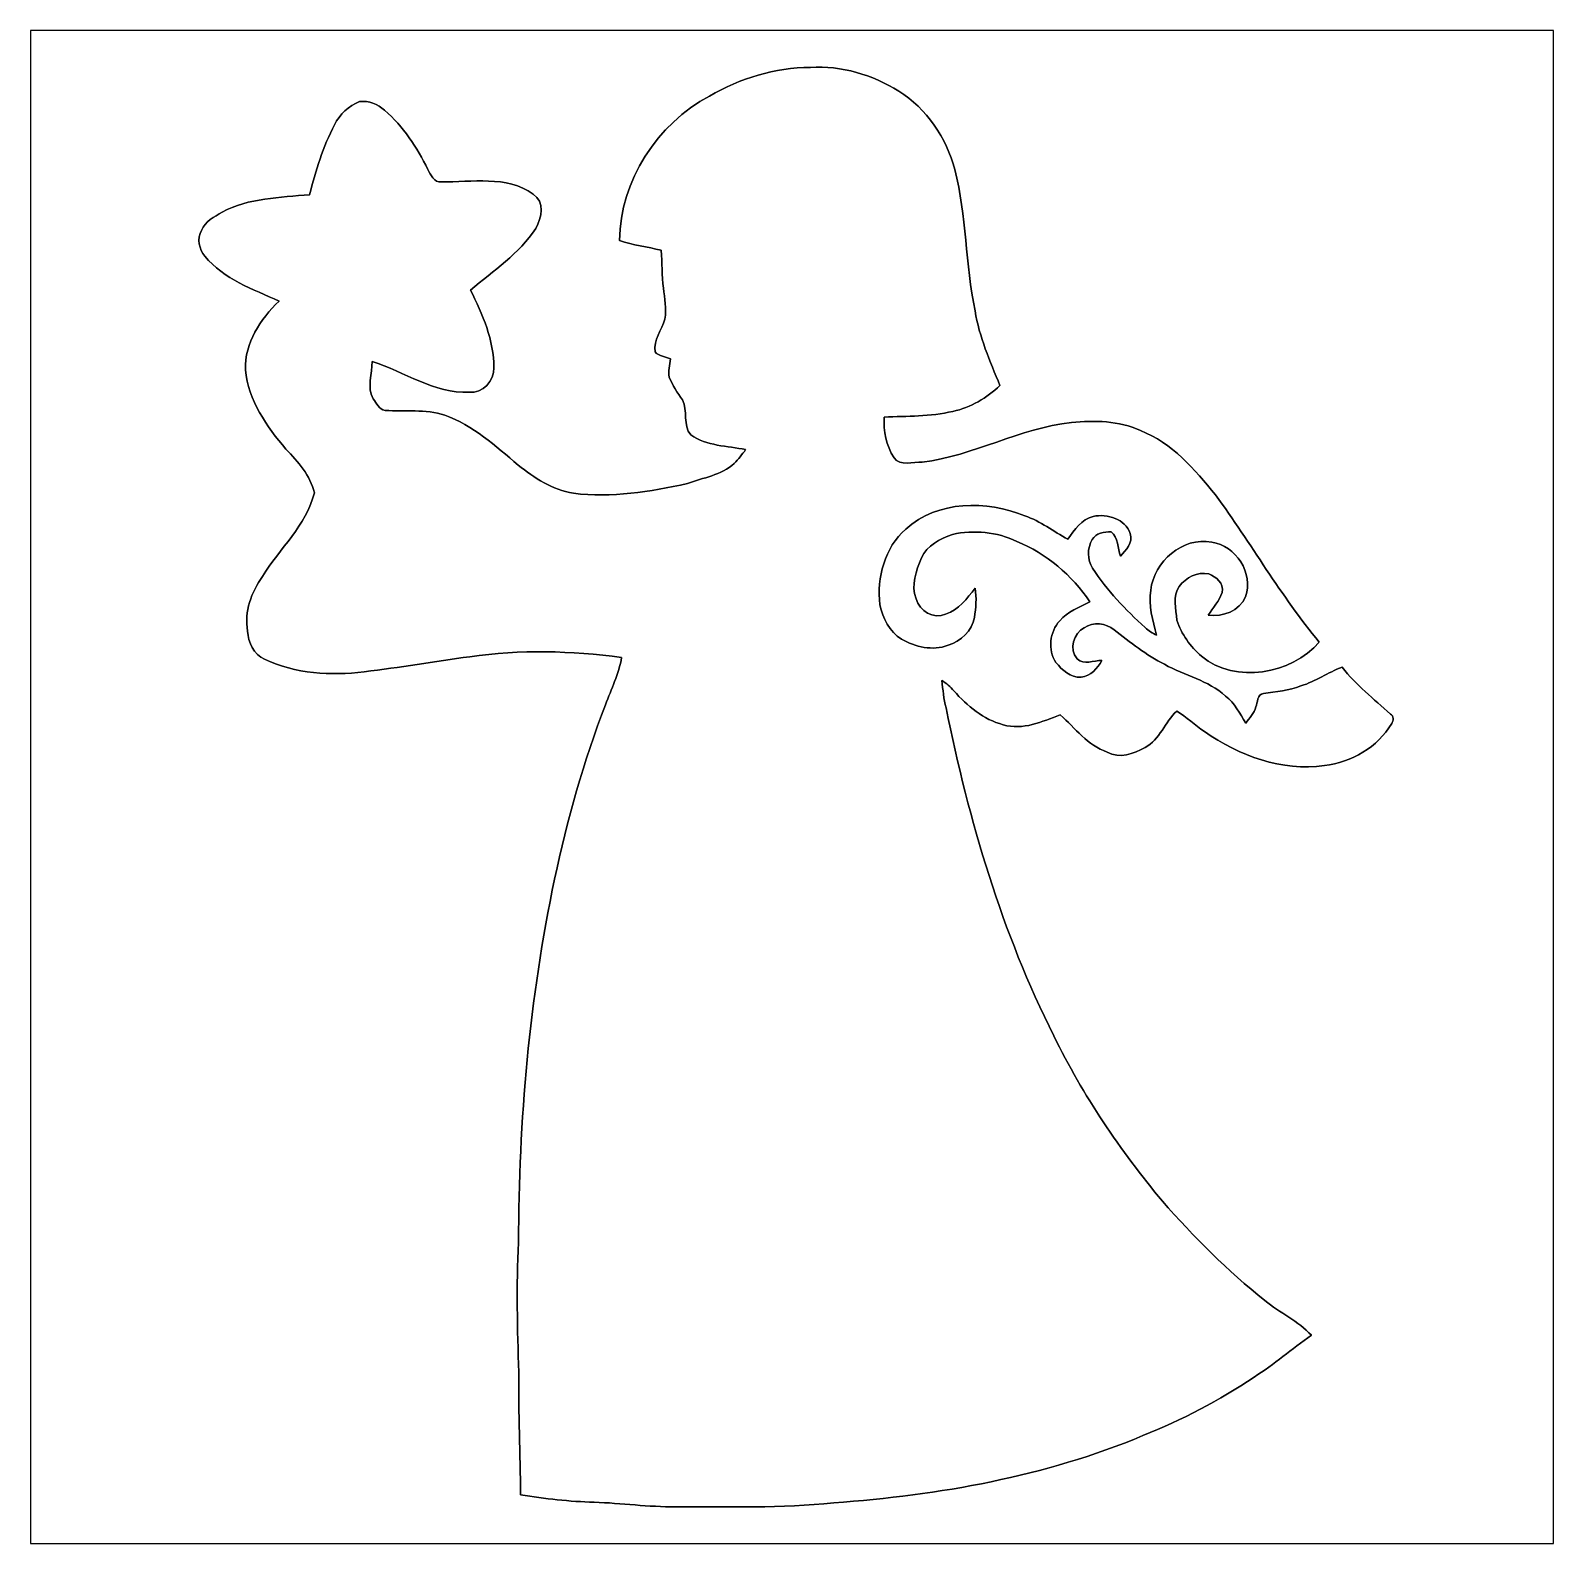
# Model space of a CAD drawing. Header units: centimetres. Extents: x -16.8 to 16.8, y -16.7 to 16.7.
import ezdxf

# ---------------------------------------------------------------- set-up
doc = ezdxf.new("R2010")
doc.units = ezdxf.units.CM
doc.header["$MEASUREMENT"] = 0
doc.layers.add('Layer 1', color=7, linetype='Continuous')

msp = doc.modelspace()

# ---------------------------------------------------------------- linework, layer by layer
at = {"layer": 'Layer 1', "color": 7}
for points, knots in [([(-16.77458, 16.66875), (-16.77458, 16.66875), (16.77458, 16.66875), (16.77458, 16.66875), (16.77458, 16.66875), (16.77458, 16.66875), (16.77458, -16.66875), (16.77458, -16.66875), (16.77458, -16.66875), (16.77458, -16.66875), (-16.77458, -16.66875), (-16.77458, -16.66875), (-16.77458, -16.66875), (-16.77458, -16.66875), (-16.77458, 16.66875), (-16.77458, 16.66875), (-16.77458, 16.66875), (-16.77458, 16.66875), (-16.77458, 16.66875), (-16.77458, 16.66875)], [0, 0, 0, 0, 0.16666667, 0.16666667, 0.16666667, 0.16666667, 0.33333333, 0.33333333, 0.33333333, 0.33333333, 0.5, 0.5, 0.5, 0.5, 0.66666667, 0.66666667, 0.66666667, 0.66666667, 1, 1, 1, 1]), ([(-1.81786, 15.22412), (-2.96721, 14.605), (-3.78707, 13.36181), (-3.80012, 12.04313), (-3.80012, 12.04313), (-3.50379, 11.93341), (-3.18664, 11.90343), (-2.88219, 11.82441), (-2.88219, 11.82441), (-2.85503, 11.54783), (-2.8702, 11.26772), (-2.83281, 10.9915), (-2.83281, 10.9915), (-2.80106, 10.76607), (-2.76331, 10.53641), (-2.80035, 10.30887), (-2.80035, 10.30887), (-2.8642, 10.06334), (-3.05753, 9.85379), (-3.01766, 9.58497), (-3.01766, 9.58497), (-2.92523, 9.49607), (-2.79188, 9.47667), (-2.67582, 9.43398), (-2.67582, 9.43398), (-2.68958, 9.29957), (-2.73544, 9.16164), (-2.70545, 9.02794), (-2.70545, 9.02794), (-2.62643, 8.8519), (-2.52518, 8.68609), (-2.41265, 8.52946), (-2.41265, 8.52946), (-2.29235, 8.2931), (-2.40912, 7.96925), (-2.2292, 7.75652), (-2.2292, 7.75652), (-1.87889, 7.51311), (-1.42452, 7.51346), (-1.02094, 7.43514), (-1.02094, 7.43514), (-1.09714, 7.32684), (-1.18039, 7.22312), (-1.27212, 7.12752), (-1.27212, 7.12752), (-1.55893, 6.86858), (-1.95509, 6.81567), (-2.3054, 6.6862), (-2.3054, 6.6862), (-3.12596, 6.50381), (-3.97439, 6.36411), (-4.81577, 6.47312), (-4.81577, 6.47312), (-5.27791, 6.54085), (-5.67231, 6.81284), (-6.0325, 7.09189), (-6.0325, 7.09189), (-6.52851, 7.5117), (-7.02557, 7.97172), (-7.64963, 8.19009), (-7.64963, 8.19009), (-8.07544, 8.3312), (-8.52488, 8.27052), (-8.96373, 8.29663), (-8.96373, 8.29663), (-9.10061, 8.30686), (-9.15247, 8.46349), (-9.22443, 8.55592), (-9.22443, 8.55592), (-9.36519, 8.80463), (-9.25477, 9.10731), (-9.24525, 9.37507), (-9.24525, 9.37507), (-8.53475, 9.15035), (-7.88317, 8.66493), (-7.10918, 8.70056), (-7.10918, 8.70056), (-6.80967, 8.66246), (-6.56061, 8.95421), (-6.56449, 9.23854), (-6.56449, 9.23854), (-6.56449, 9.84391), (-6.81814, 10.41576), (-7.08131, 10.94987), (-7.08131, 10.94987), (-6.57613, 11.3725), (-6.00957, 11.74891), (-5.64233, 12.30842), (-5.64233, 12.30842), (-5.51215, 12.54054), (-5.4356, 12.89367), (-5.70406, 13.06266), (-5.70406, 13.06266), (-6.28438, 13.48105), (-7.05838, 13.32547), (-7.72195, 13.33041), (-7.72195, 13.33041), (-7.88458, 13.31524), (-7.95549, 13.49057), (-8.02181, 13.60699), (-8.02181, 13.60699), (-8.26064, 14.091), (-8.56262, 14.55349), (-8.97361, 14.90909), (-8.97361, 14.90909), (-9.12389, 15.03962), (-9.32392, 15.13029), (-9.52747, 15.1003), (-9.52747, 15.1003), (-9.7663, 15.00964), (-9.96738, 14.82196), (-10.07463, 14.58912), (-10.07463, 14.58912), (-10.33427, 14.10758), (-10.48703, 13.57701), (-10.62708, 13.05066), (-10.62708, 13.05066), (-11.27619, 12.98646), (-11.96587, 12.98293), (-12.55395, 12.66402), (-12.55395, 12.66402), (-12.72822, 12.56453), (-12.92931, 12.45976), (-13.00551, 12.26256), (-13.00551, 12.26256), (-13.11346, 12.08158), (-13.05595, 11.84945), (-12.93178, 11.69282), (-12.93178, 11.69282), (-12.51126, 11.1887), (-11.87803, 10.96574), (-11.29877, 10.7061), (-11.29877, 10.7061), (-11.70905, 10.30534), (-12.06006, 9.78958), (-12.03819, 9.18986), (-12.03819, 9.18986), (-11.97716, 8.51641), (-11.56899, 7.94561), (-11.14778, 7.44326), (-11.14778, 7.44326), (-10.88214, 7.16809), (-10.60838, 6.86364), (-10.52124, 6.48264), (-10.52124, 6.48264), (-10.69904, 5.76333), (-11.28677, 5.25392), (-11.66283, 4.64114), (-11.66283, 4.64114), (-11.90519, 4.29154), (-12.07276, 3.86433), (-11.99056, 3.43323), (-11.99056, 3.43323), (-11.98174, 3.18311), (-11.85263, 2.92241), (-11.61697, 2.81552), (-11.61697, 2.81552), (-10.93858, 2.49237), (-10.15788, 2.44757), (-9.42164, 2.53859), (-9.42164, 2.53859), (-8.64376, 2.6289), (-7.87294, 2.77424), (-7.09542, 2.86879), (-7.09542, 2.86879), (-5.98699, 3.03636), (-4.86093, 2.99967), (-3.75285, 2.85291), (-3.75285, 2.85291), (-3.81706, 2.48955), (-3.98004, 2.15688), (-4.10774, 1.81363), (-4.10774, 1.81363), (-4.58964, 0.56727), (-4.94806, -0.72355), (-5.22993, -2.02918), (-5.22993, -2.02918), (-5.78309, -4.65984), (-6.02192, -7.35083), (-6.02333, -10.03688), (-6.02333, -10.03688), (-6.07589, -10.98867), (-6.04873, -11.94188), (-6.01768, -12.89367), (-6.01768, -12.89367), (-6.02791, -13.79502), (-5.98734, -14.69566), (-5.97853, -15.59666), (-5.97853, -15.59666), (-5.44124, -15.67709), (-4.90044, -15.74729), (-4.35645, -15.75717), (-4.35645, -15.75717), (-3.75603, -15.77904), (-3.15948, -15.86583), (-2.55764, -15.85771), (-2.55764, -15.85771), (-1.39876, -15.85101), (-0.23566, -15.89687), (0.91899, -15.77058), (0.91899, -15.77058), (3.24273, -15.60689), (5.57142, -15.18955), (7.73112, -14.29173), (7.73112, -14.29173), (8.58449, -13.93966), (9.4167, -13.5255), (10.17729, -12.99951), (10.17729, -12.99951), (10.62214, -12.72646), (11.00914, -12.37297), (11.44023, -12.08088), (11.44023, -12.08088), (11.15236, -11.76232), (10.74314, -11.58804), (10.41753, -11.31323), (10.41753, -11.31323), (9.59485, -10.66236), (8.85225, -9.91341), (8.15869, -9.12742), (8.15869, -9.12742), (7.2323, -8.00664), (6.40397, -6.79591), (5.76897, -5.48534), (5.76897, -5.48534), (4.62315, -3.20993), (3.89855, -0.74507), (3.39443, 1.74484), (3.39443, 1.74484), (3.34363, 1.94134), (3.31999, 2.14348), (3.30376, 2.34562), (3.30376, 2.34562), (3.40219, 2.28388), (3.48791, 2.20521), (3.56447, 2.11808), (3.56447, 2.11808), (3.86115, 1.78894), (4.21217, 1.48625), (4.65102, 1.37195), (4.65102, 1.37195), (5.08212, 1.24001), (5.51145, 1.44321), (5.90938, 1.58821), (5.90938, 1.58821), (6.24029, 1.29893), (6.50593, 0.91652), (6.94267, 0.77082), (6.94267, 0.77082), (7.21184, 0.61701), (7.52828, 0.72919), (7.77593, 0.86819), (7.77593, 0.86819), (8.10577, 1.04316), (8.21337, 1.43263), (8.47478, 1.67393), (8.47478, 1.67393), (8.69174, 1.54164), (8.87201, 1.35784), (9.0865, 1.22096), (9.0865, 1.22096), (9.84709, 0.68792), (10.79006, 0.33831), (11.7288, 0.47343), (11.7288, 0.47343), (12.32359, 0.54822), (12.90249, 0.87383), (13.20941, 1.39841), (13.20941, 1.39841), (13.24822, 1.46368), (13.26586, 1.56598), (13.18048, 1.60761), (13.18048, 1.60761), (12.81642, 1.94134), (12.42307, 2.24755), (12.11792, 2.63984), (12.11792, 2.63984), (11.80536, 2.52554), (11.5316, 2.32516), (11.21128, 2.2285), (11.21128, 2.2285), (10.94705, 2.12407), (10.66447, 2.09409), (10.38542, 2.06163), (10.38542, 2.06163), (10.24255, 2.04858), (10.26125, 1.85314), (10.21468, 1.76495), (10.21468, 1.76495), (10.18046, 1.62454), (10.07569, 1.51871), (9.9949, 1.40441), (9.9949, 1.40441), (9.8612, 1.61396), (9.75995, 1.85208), (9.55181, 2.00237), (9.55181, 2.00237), (9.1694, 2.35268), (8.64517, 2.45181), (8.20455, 2.70334), (8.20455, 2.70334), (7.80344, 2.90724), (7.45102, 3.18911), (7.09612, 3.46146), (7.09612, 3.46146), (6.9155, 3.61527), (6.63893, 3.64349), (6.43925, 3.50802), (6.43925, 3.50802), (6.20642, 3.38808), (6.08965, 3.02895), (6.28474, 2.82716), (6.28474, 2.82716), (6.4262, 2.67864), (6.64739, 2.79153), (6.82413, 2.78941), (6.82413, 2.78941), (6.72888, 2.61056), (6.57931, 2.4451), (6.36729, 2.41794), (6.36729, 2.41794), (6.13445, 2.41124), (5.9496, 2.57457), (5.81342, 2.74355), (5.81342, 2.74355), (5.62575, 3.0159), (5.67796, 3.42089), (5.89739, 3.66113), (5.89739, 3.66113), (6.06531, 3.87103), (6.33518, 3.94829), (6.56026, 4.08093), (6.56026, 4.08093), (6.16726, 4.66654), (5.60529, 5.14209), (4.95088, 5.40879), (4.95088, 5.40879), (4.51591, 5.62151), (4.00473, 5.6709), (3.53448, 5.56401), (3.53448, 5.56401), (3.26178, 5.47405), (2.97286, 5.32165), (2.85115, 5.04578), (2.85115, 5.04578), (2.73579, 4.76673), (2.61937, 4.44747), (2.73226, 4.1469), (2.73226, 4.1469), (2.80317, 3.88303), (3.12279, 3.68088), (3.38384, 3.80788), (3.38384, 3.80788), (3.67453, 3.8989), (3.85586, 4.15361), (4.03331, 4.38256), (4.03331, 4.38256), (4.07353, 4.16842), (4.04601, 3.95076), (4.01955, 3.73662), (4.01955, 3.73662), (3.96487, 3.44064), (3.71863, 3.21028), (3.43888, 3.12208), (3.43888, 3.12208), (3.09704, 2.99508), (2.71639, 3.08151), (2.41053, 3.25931), (2.41053, 3.25931), (2.14454, 3.42089), (1.9999, 3.7211), (1.93781, 4.01602), (1.93781, 4.01602), (1.86443, 4.61469), (2.04082, 5.27297), (2.50402, 5.68007), (2.50402, 5.68007), (3.2064, 6.31931), (4.28942, 6.32284), (5.13009, 5.97218), (5.13009, 5.97218), (5.47582, 5.86211), (5.75874, 5.62751), (6.0773, 5.46135), (6.0773, 5.46135), (6.22194, 5.66773), (6.37364, 5.89597), (6.63575, 5.96159), (6.63575, 5.96159), (6.94443, 6.02721), (7.33813, 5.90656), (7.45208, 5.58518), (7.45208, 5.58518), (7.51311, 5.37669), (7.35401, 5.22323), (7.23477, 5.08247), (7.23477, 5.08247), (7.17726, 5.26486), (7.18891, 5.49275), (7.02804, 5.62116), (7.02804, 5.62116), (6.88164, 5.62116), (6.68972, 5.5947), (6.61388, 5.45183), (6.61388, 5.45183), (6.49993, 5.26168), (6.49852, 5.00698), (6.62093, 4.82036), (6.62093, 4.82036), (6.9402, 4.32999), (7.34695, 3.90313), (7.77946, 3.5112), (7.77946, 3.5112), (7.8546, 3.44417), (7.94067, 3.39125), (8.02957, 3.34363), (8.02957, 3.34363), (7.95443, 3.66959), (7.84154, 3.99697), (7.90187, 4.33705), (7.90187, 4.33705), (7.9756, 4.9657), (8.59684, 5.51674), (9.24454, 5.39433), (9.24454, 5.39433), (9.779, 5.31918), (10.17129, 4.70641), (9.99031, 4.19171), (9.99031, 4.19171), (9.85732, 3.87209), (9.49113, 3.74968), (9.16728, 3.78284), (9.16728, 3.78284), (9.26994, 3.95005), (9.41352, 4.0961), (9.47173, 4.28696), (9.47173, 4.28696), (9.52676, 4.49827), (9.33767, 4.6228), (9.17857, 4.69829), (9.17857, 4.69829), (8.93092, 4.74133), (8.67516, 4.61751), (8.52946, 4.41854), (8.52946, 4.41854), (8.38447, 4.20194), (8.4522, 3.91724), (8.4776, 3.6763), (8.4776, 3.6763), (8.57426, 3.36585), (8.77711, 3.09457), (9.01806, 2.87973), (9.01806, 2.87973), (9.77971, 2.26519), (10.98867, 2.48144), (11.61556, 3.18982), (11.61556, 3.18982), (10.7696, 4.21181), (10.10849, 5.36646), (9.32921, 6.43678), (9.32921, 6.43678), (8.86813, 6.99982), (8.37459, 7.58402), (7.67433, 7.85248), (7.67433, 7.85248), (7.20055, 8.07014), (6.66503, 8.08214), (6.15562, 8.03028), (6.15562, 8.03028), (5.0165, 7.90998), (4.00332, 7.29791), (2.86879, 7.15539), (2.86879, 7.15539), (2.67194, 7.17479), (2.3809, 7.0545), (2.24755, 7.25593), (2.24755, 7.25593), (2.07222, 7.51699), (2.01471, 7.8419), (2.02918, 8.15199), (2.02918, 8.15199), (2.53506, 8.17174), (3.04729, 8.15975), (3.54365, 8.27546), (3.54365, 8.27546), (3.93771, 8.35977), (4.29189, 8.57003), (4.58082, 8.84696), (4.58082, 8.84696), (4.35928, 9.38071), (4.12538, 9.91764), (4.03296, 10.49161), (4.03296, 10.49161), (3.81494, 11.51855), (3.85304, 12.58429), (3.58387, 13.60205), (3.58387, 13.60205), (3.40501, 14.30479), (2.96862, 14.94437), (2.35056, 15.33207), (2.35056, 15.33207), (1.77377, 15.6912), (1.08903, 15.90181), (0.40499, 15.85489), (0.40499, 15.85489), (-0.37465, 15.84925), (-1.14688, 15.61747), (-1.81786, 15.22412)], [0, 0, 0, 0, 0.0078125, 0.0078125, 0.0078125, 0.0078125, 0.015625, 0.015625, 0.015625, 0.015625, 0.0234375, 0.0234375, 0.0234375, 0.0234375, 0.03125, 0.03125, 0.03125, 0.03125, 0.0390625, 0.0390625, 0.0390625, 0.0390625, 0.046875, 0.046875, 0.046875, 0.046875, 0.0546875, 0.0546875, 0.0546875, 0.0546875, 0.0625, 0.0625, 0.0625, 0.0625, 0.0703125, 0.0703125, 0.0703125, 0.0703125, 0.078125, 0.078125, 0.078125, 0.078125, 0.0859375, 0.0859375, 0.0859375, 0.0859375, 0.09375, 0.09375, 0.09375, 0.09375, 0.1015625, 0.1015625, 0.1015625, 0.1015625, 0.109375, 0.109375, 0.109375, 0.109375, 0.1171875, 0.1171875, 0.1171875, 0.1171875, 0.125, 0.125, 0.125, 0.125, 0.1328125, 0.1328125, 0.1328125, 0.1328125, 0.140625, 0.140625, 0.140625, 0.140625, 0.1484375, 0.1484375, 0.1484375, 0.1484375, 0.15625, 0.15625, 0.15625, 0.15625, 0.1640625, 0.1640625, 0.1640625, 0.1640625, 0.171875, 0.171875, 0.171875, 0.171875, 0.1796875, 0.1796875, 0.1796875, 0.1796875, 0.1875, 0.1875, 0.1875, 0.1875, 0.1953125, 0.1953125, 0.1953125, 0.1953125, 0.203125, 0.203125, 0.203125, 0.203125, 0.2109375, 0.2109375, 0.2109375, 0.2109375, 0.21875, 0.21875, 0.21875, 0.21875, 0.2265625, 0.2265625, 0.2265625, 0.2265625, 0.234375, 0.234375, 0.234375, 0.234375, 0.2421875, 0.2421875, 0.2421875, 0.2421875, 0.25, 0.25, 0.25, 0.25, 0.2578125, 0.2578125, 0.2578125, 0.2578125, 0.265625, 0.265625, 0.265625, 0.265625, 0.2734375, 0.2734375, 0.2734375, 0.2734375, 0.28125, 0.28125, 0.28125, 0.28125, 0.2890625, 0.2890625, 0.2890625, 0.2890625, 0.296875, 0.296875, 0.296875, 0.296875, 0.3046875, 0.3046875, 0.3046875, 0.3046875, 0.3125, 0.3125, 0.3125, 0.3125, 0.3203125, 0.3203125, 0.3203125, 0.3203125, 0.328125, 0.328125, 0.328125, 0.328125, 0.3359375, 0.3359375, 0.3359375, 0.3359375, 0.34375, 0.34375, 0.34375, 0.34375, 0.3515625, 0.3515625, 0.3515625, 0.3515625, 0.359375, 0.359375, 0.359375, 0.359375, 0.3671875, 0.3671875, 0.3671875, 0.3671875, 0.375, 0.375, 0.375, 0.375, 0.3828125, 0.3828125, 0.3828125, 0.3828125, 0.390625, 0.390625, 0.390625, 0.390625, 0.3984375, 0.3984375, 0.3984375, 0.3984375, 0.40625, 0.40625, 0.40625, 0.40625, 0.4140625, 0.4140625, 0.4140625, 0.4140625, 0.421875, 0.421875, 0.421875, 0.421875, 0.4296875, 0.4296875, 0.4296875, 0.4296875, 0.4375, 0.4375, 0.4375, 0.4375, 0.4453125, 0.4453125, 0.4453125, 0.4453125, 0.453125, 0.453125, 0.453125, 0.453125, 0.4609375, 0.4609375, 0.4609375, 0.4609375, 0.46875, 0.46875, 0.46875, 0.46875, 0.4765625, 0.4765625, 0.4765625, 0.4765625, 0.484375, 0.484375, 0.484375, 0.484375, 0.4921875, 0.4921875, 0.4921875, 0.4921875, 0.5, 0.5, 0.5, 0.5, 0.5078125, 0.5078125, 0.5078125, 0.5078125, 0.515625, 0.515625, 0.515625, 0.515625, 0.5234375, 0.5234375, 0.5234375, 0.5234375, 0.53125, 0.53125, 0.53125, 0.53125, 0.5390625, 0.5390625, 0.5390625, 0.5390625, 0.546875, 0.546875, 0.546875, 0.546875, 0.5546875, 0.5546875, 0.5546875, 0.5546875, 0.5625, 0.5625, 0.5625, 0.5625, 0.5703125, 0.5703125, 0.5703125, 0.5703125, 0.578125, 0.578125, 0.578125, 0.578125, 0.5859375, 0.5859375, 0.5859375, 0.5859375, 0.59375, 0.59375, 0.59375, 0.59375, 0.6015625, 0.6015625, 0.6015625, 0.6015625, 0.609375, 0.609375, 0.609375, 0.609375, 0.6171875, 0.6171875, 0.6171875, 0.6171875, 0.625, 0.625, 0.625, 0.625, 0.6328125, 0.6328125, 0.6328125, 0.6328125, 0.640625, 0.640625, 0.640625, 0.640625, 0.6484375, 0.6484375, 0.6484375, 0.6484375, 0.65625, 0.65625, 0.65625, 0.65625, 0.6640625, 0.6640625, 0.6640625, 0.6640625, 0.671875, 0.671875, 0.671875, 0.671875, 0.6796875, 0.6796875, 0.6796875, 0.6796875, 0.6875, 0.6875, 0.6875, 0.6875, 0.6953125, 0.6953125, 0.6953125, 0.6953125, 0.703125, 0.703125, 0.703125, 0.703125, 0.7109375, 0.7109375, 0.7109375, 0.7109375, 0.71875, 0.71875, 0.71875, 0.71875, 0.7265625, 0.7265625, 0.7265625, 0.7265625, 0.734375, 0.734375, 0.734375, 0.734375, 0.7421875, 0.7421875, 0.7421875, 0.7421875, 0.75, 0.75, 0.75, 0.75, 0.7578125, 0.7578125, 0.7578125, 0.7578125, 0.765625, 0.765625, 0.765625, 0.765625, 0.7734375, 0.7734375, 0.7734375, 0.7734375, 0.78125, 0.78125, 0.78125, 0.78125, 0.7890625, 0.7890625, 0.7890625, 0.7890625, 0.796875, 0.796875, 0.796875, 0.796875, 0.8046875, 0.8046875, 0.8046875, 0.8046875, 0.8125, 0.8125, 0.8125, 0.8125, 0.8203125, 0.8203125, 0.8203125, 0.8203125, 0.828125, 0.828125, 0.828125, 0.828125, 0.8359375, 0.8359375, 0.8359375, 0.8359375, 0.84375, 0.84375, 0.84375, 0.84375, 0.8515625, 0.8515625, 0.8515625, 0.8515625, 0.859375, 0.859375, 0.859375, 0.859375, 0.8671875, 0.8671875, 0.8671875, 0.8671875, 0.875, 0.875, 0.875, 0.875, 0.8828125, 0.8828125, 0.8828125, 0.8828125, 0.890625, 0.890625, 0.890625, 0.890625, 0.8984375, 0.8984375, 0.8984375, 0.8984375, 0.90625, 0.90625, 0.90625, 0.90625, 0.9140625, 0.9140625, 0.9140625, 0.9140625, 0.921875, 0.921875, 0.921875, 0.921875, 0.9296875, 0.9296875, 0.9296875, 0.9296875, 0.9375, 0.9375, 0.9375, 0.9375, 0.9453125, 0.9453125, 0.9453125, 0.9453125, 0.953125, 0.953125, 0.953125, 0.953125, 0.9609375, 0.9609375, 0.9609375, 0.9609375, 0.96875, 0.96875, 0.96875, 0.96875, 0.9765625, 0.9765625, 0.9765625, 0.9765625, 0.984375, 0.984375, 0.984375, 0.984375, 1, 1, 1, 1])]:
    msp.add_open_spline(points, degree=3, knots=knots, dxfattribs=at)
at = {"layer": 'Layer 1', "color": 253}
msp.add_open_spline([(-1.81786, 15.22412), (-1.14688, 15.61747), (-0.37465, 15.84925), (0.40499, 15.85489), (0.40499, 15.85489), (1.08903, 15.90181), (1.77377, 15.6912), (2.35056, 15.33207), (2.35056, 15.33207), (2.96862, 14.94437), (3.40501, 14.30479), (3.58387, 13.60205), (3.58387, 13.60205), (3.85304, 12.58429), (3.81494, 11.51855), (4.03296, 10.49161), (4.03296, 10.49161), (4.12538, 9.91764), (4.35928, 9.38071), (4.58082, 8.84696), (4.58082, 8.84696), (4.29189, 8.57003), (3.93771, 8.35977), (3.54365, 8.27546), (3.54365, 8.27546), (3.04729, 8.15975), (2.53506, 8.17174), (2.02918, 8.15199), (2.02918, 8.15199), (2.01471, 7.8419), (2.07222, 7.51699), (2.24755, 7.25593), (2.24755, 7.25593), (2.3809, 7.0545), (2.67194, 7.17479), (2.86879, 7.15539), (2.86879, 7.15539), (4.00332, 7.29791), (5.0165, 7.90998), (6.15562, 8.03028), (6.15562, 8.03028), (6.66503, 8.08214), (7.20055, 8.07014), (7.67433, 7.85248), (7.67433, 7.85248), (8.37459, 7.58402), (8.86813, 6.99982), (9.32921, 6.43678), (9.32921, 6.43678), (10.10849, 5.36646), (10.7696, 4.21181), (11.61556, 3.18982), (11.61556, 3.18982), (10.98867, 2.48144), (9.77971, 2.26519), (9.01806, 2.87973), (9.01806, 2.87973), (8.77711, 3.09457), (8.57426, 3.36585), (8.4776, 3.6763), (8.4776, 3.6763), (8.4522, 3.91724), (8.38447, 4.20194), (8.52946, 4.41854), (8.52946, 4.41854), (8.67516, 4.61751), (8.93092, 4.74133), (9.17857, 4.69829), (9.17857, 4.69829), (9.33767, 4.6228), (9.52676, 4.49827), (9.47173, 4.28696), (9.47173, 4.28696), (9.41352, 4.0961), (9.26994, 3.95005), (9.16728, 3.78284), (9.16728, 3.78284), (9.49113, 3.74968), (9.85732, 3.87209), (9.99031, 4.19171), (9.99031, 4.19171), (10.17129, 4.70641), (9.779, 5.31918), (9.24454, 5.39433), (9.24454, 5.39433), (8.59684, 5.51674), (7.9756, 4.9657), (7.90187, 4.33705), (7.90187, 4.33705), (7.84154, 3.99697), (7.95443, 3.66959), (8.02957, 3.34363), (8.02957, 3.34363), (7.94067, 3.39125), (7.8546, 3.44417), (7.77946, 3.5112), (7.77946, 3.5112), (7.34695, 3.90313), (6.9402, 4.32999), (6.62093, 4.82036), (6.62093, 4.82036), (6.49852, 5.00698), (6.49993, 5.26168), (6.61388, 5.45183), (6.61388, 5.45183), (6.68972, 5.5947), (6.88164, 5.62116), (7.02804, 5.62116), (7.02804, 5.62116), (7.18891, 5.49275), (7.17726, 5.26486), (7.23477, 5.08247), (7.23477, 5.08247), (7.35401, 5.22323), (7.51311, 5.37669), (7.45208, 5.58518), (7.45208, 5.58518), (7.33813, 5.90656), (6.94443, 6.02721), (6.63575, 5.96159), (6.63575, 5.96159), (6.37364, 5.89597), (6.22194, 5.66773), (6.0773, 5.46135), (6.0773, 5.46135), (5.75874, 5.62751), (5.47582, 5.86211), (5.13009, 5.97218), (5.13009, 5.97218), (4.28942, 6.32284), (3.2064, 6.31931), (2.50402, 5.68007), (2.50402, 5.68007), (2.04082, 5.27297), (1.86443, 4.61469), (1.93781, 4.01602), (1.93781, 4.01602), (1.9999, 3.7211), (2.14454, 3.42089), (2.41053, 3.25931), (2.41053, 3.25931), (2.71639, 3.08151), (3.09704, 2.99508), (3.43888, 3.12208), (3.43888, 3.12208), (3.71863, 3.21028), (3.96487, 3.44064), (4.01955, 3.73662), (4.01955, 3.73662), (4.04601, 3.95076), (4.07353, 4.16842), (4.03331, 4.38256), (4.03331, 4.38256), (3.85586, 4.15361), (3.67453, 3.8989), (3.38384, 3.80788), (3.38384, 3.80788), (3.12279, 3.68088), (2.80317, 3.88303), (2.73226, 4.1469), (2.73226, 4.1469), (2.61937, 4.44747), (2.73579, 4.76673), (2.85115, 5.04578), (2.85115, 5.04578), (2.97286, 5.32165), (3.26178, 5.47405), (3.53448, 5.56401), (3.53448, 5.56401), (4.00473, 5.6709), (4.51591, 5.62151), (4.95088, 5.40879), (4.95088, 5.40879), (5.60529, 5.14209), (6.16726, 4.66654), (6.56026, 4.08093), (6.56026, 4.08093), (6.33518, 3.94829), (6.06531, 3.87103), (5.89739, 3.66113), (5.89739, 3.66113), (5.67796, 3.42089), (5.62575, 3.0159), (5.81342, 2.74355), (5.81342, 2.74355), (5.9496, 2.57457), (6.13445, 2.41124), (6.36729, 2.41794), (6.36729, 2.41794), (6.57931, 2.4451), (6.72888, 2.61056), (6.82413, 2.78941), (6.82413, 2.78941), (6.64739, 2.79153), (6.4262, 2.67864), (6.28474, 2.82716), (6.28474, 2.82716), (6.08965, 3.02895), (6.20642, 3.38808), (6.43925, 3.50802), (6.43925, 3.50802), (6.63893, 3.64349), (6.9155, 3.61527), (7.09612, 3.46146), (7.09612, 3.46146), (7.45102, 3.18911), (7.80344, 2.90724), (8.20455, 2.70334), (8.20455, 2.70334), (8.64517, 2.45181), (9.1694, 2.35268), (9.55181, 2.00237), (9.55181, 2.00237), (9.75995, 1.85208), (9.8612, 1.61396), (9.9949, 1.40441), (9.9949, 1.40441), (10.07569, 1.51871), (10.18046, 1.62454), (10.21468, 1.76495), (10.21468, 1.76495), (10.26125, 1.85314), (10.24255, 2.04858), (10.38542, 2.06163), (10.38542, 2.06163), (10.66447, 2.09409), (10.94705, 2.12407), (11.21128, 2.2285), (11.21128, 2.2285), (11.5316, 2.32516), (11.80536, 2.52554), (12.11792, 2.63984), (12.11792, 2.63984), (12.42307, 2.24755), (12.81642, 1.94134), (13.18048, 1.60761), (13.18048, 1.60761), (13.26586, 1.56598), (13.24822, 1.46368), (13.20941, 1.39841), (13.20941, 1.39841), (12.90249, 0.87383), (12.32359, 0.54822), (11.7288, 0.47343), (11.7288, 0.47343), (10.79006, 0.33831), (9.84709, 0.68792), (9.0865, 1.22096), (9.0865, 1.22096), (8.87201, 1.35784), (8.69174, 1.54164), (8.47478, 1.67393), (8.47478, 1.67393), (8.21337, 1.43263), (8.10577, 1.04316), (7.77593, 0.86819), (7.77593, 0.86819), (7.52828, 0.72919), (7.21184, 0.61701), (6.94267, 0.77082), (6.94267, 0.77082), (6.50593, 0.91652), (6.24029, 1.29893), (5.90938, 1.58821), (5.90938, 1.58821), (5.51145, 1.44321), (5.08212, 1.24001), (4.65102, 1.37195), (4.65102, 1.37195), (4.21217, 1.48625), (3.86115, 1.78894), (3.56447, 2.11808), (3.56447, 2.11808), (3.48791, 2.20521), (3.40219, 2.28388), (3.30376, 2.34562), (3.30376, 2.34562), (3.31999, 2.14348), (3.34363, 1.94134), (3.39443, 1.74484), (3.39443, 1.74484), (3.89855, -0.74507), (4.62315, -3.20993), (5.76897, -5.48534), (5.76897, -5.48534), (6.40397, -6.79591), (7.2323, -8.00664), (8.15869, -9.12742), (8.15869, -9.12742), (8.85225, -9.91341), (9.59485, -10.66236), (10.41753, -11.31323), (10.41753, -11.31323), (10.74314, -11.58804), (11.15236, -11.76232), (11.44023, -12.08088), (11.44023, -12.08088), (11.00914, -12.37297), (10.62214, -12.72646), (10.17729, -12.99951), (10.17729, -12.99951), (9.4167, -13.5255), (8.58449, -13.93966), (7.73112, -14.29173), (7.73112, -14.29173), (5.57142, -15.18955), (3.24273, -15.60689), (0.91899, -15.77058), (0.91899, -15.77058), (-0.23566, -15.89687), (-1.39876, -15.85101), (-2.55764, -15.85771), (-2.55764, -15.85771), (-3.15948, -15.86583), (-3.75603, -15.77904), (-4.35645, -15.75717), (-4.35645, -15.75717), (-4.90044, -15.74729), (-5.44124, -15.67709), (-5.97853, -15.59666), (-5.97853, -15.59666), (-5.98734, -14.69566), (-6.02791, -13.79502), (-6.01768, -12.89367), (-6.01768, -12.89367), (-6.04873, -11.94188), (-6.07589, -10.98867), (-6.02333, -10.03688), (-6.02333, -10.03688), (-6.02192, -7.35083), (-5.78309, -4.65984), (-5.22993, -2.02918), (-5.22993, -2.02918), (-4.94806, -0.72355), (-4.58964, 0.56727), (-4.10774, 1.81363), (-4.10774, 1.81363), (-3.98004, 2.15688), (-3.81706, 2.48955), (-3.75285, 2.85291), (-3.75285, 2.85291), (-4.86093, 2.99967), (-5.98699, 3.03636), (-7.09542, 2.86879), (-7.09542, 2.86879), (-7.87294, 2.77424), (-8.64376, 2.6289), (-9.42164, 2.53859), (-9.42164, 2.53859), (-10.15788, 2.44757), (-10.93858, 2.49237), (-11.61697, 2.81552), (-11.61697, 2.81552), (-11.85263, 2.92241), (-11.98174, 3.18311), (-11.99056, 3.43323), (-11.99056, 3.43323), (-12.07276, 3.86433), (-11.90519, 4.29154), (-11.66283, 4.64114), (-11.66283, 4.64114), (-11.28677, 5.25392), (-10.69904, 5.76333), (-10.52124, 6.48264), (-10.52124, 6.48264), (-10.60838, 6.86364), (-10.88214, 7.16809), (-11.14778, 7.44326), (-11.14778, 7.44326), (-11.56899, 7.94561), (-11.97716, 8.51641), (-12.03819, 9.18986), (-12.03819, 9.18986), (-12.06006, 9.78958), (-11.70905, 10.30534), (-11.29877, 10.7061), (-11.29877, 10.7061), (-11.87803, 10.96574), (-12.51126, 11.1887), (-12.93178, 11.69282), (-12.93178, 11.69282), (-13.05595, 11.84945), (-13.11346, 12.08158), (-13.00551, 12.26256), (-13.00551, 12.26256), (-12.92931, 12.45976), (-12.72822, 12.56453), (-12.55395, 12.66402), (-12.55395, 12.66402), (-11.96587, 12.98293), (-11.27619, 12.98646), (-10.62708, 13.05066), (-10.62708, 13.05066), (-10.48703, 13.57701), (-10.33427, 14.10758), (-10.07463, 14.58912), (-10.07463, 14.58912), (-9.96738, 14.82196), (-9.7663, 15.00964), (-9.52747, 15.1003), (-9.52747, 15.1003), (-9.32392, 15.13029), (-9.12389, 15.03962), (-8.97361, 14.90909), (-8.97361, 14.90909), (-8.56262, 14.55349), (-8.26064, 14.091), (-8.02181, 13.60699), (-8.02181, 13.60699), (-7.95549, 13.49057), (-7.88458, 13.31524), (-7.72195, 13.33041), (-7.72195, 13.33041), (-7.05838, 13.32547), (-6.28438, 13.48105), (-5.70406, 13.06266), (-5.70406, 13.06266), (-5.4356, 12.89367), (-5.51215, 12.54054), (-5.64233, 12.30842), (-5.64233, 12.30842), (-6.00957, 11.74891), (-6.57613, 11.3725), (-7.08131, 10.94987), (-7.08131, 10.94987), (-6.81814, 10.41576), (-6.56449, 9.84391), (-6.56449, 9.23854), (-6.56449, 9.23854), (-6.56061, 8.95421), (-6.80967, 8.66246), (-7.10918, 8.70056), (-7.10918, 8.70056), (-7.88317, 8.66493), (-8.53475, 9.15035), (-9.24525, 9.37507), (-9.24525, 9.37507), (-9.25477, 9.10731), (-9.36519, 8.80463), (-9.22443, 8.55592), (-9.22443, 8.55592), (-9.15247, 8.46349), (-9.10061, 8.30686), (-8.96373, 8.29663), (-8.96373, 8.29663), (-8.52488, 8.27052), (-8.07544, 8.3312), (-7.64963, 8.19009), (-7.64963, 8.19009), (-7.02557, 7.97172), (-6.52851, 7.5117), (-6.0325, 7.09189), (-6.0325, 7.09189), (-5.67231, 6.81284), (-5.27791, 6.54085), (-4.81577, 6.47312), (-4.81577, 6.47312), (-3.97439, 6.36411), (-3.12596, 6.50381), (-2.3054, 6.6862), (-2.3054, 6.6862), (-1.95509, 6.81567), (-1.55893, 6.86858), (-1.27212, 7.12752), (-1.27212, 7.12752), (-1.18039, 7.22312), (-1.09714, 7.32684), (-1.02094, 7.43514), (-1.02094, 7.43514), (-1.42452, 7.51346), (-1.87889, 7.51311), (-2.2292, 7.75652), (-2.2292, 7.75652), (-2.40912, 7.96925), (-2.29235, 8.2931), (-2.41265, 8.52946), (-2.41265, 8.52946), (-2.52518, 8.68609), (-2.62643, 8.8519), (-2.70545, 9.02794), (-2.70545, 9.02794), (-2.73544, 9.16164), (-2.68958, 9.29957), (-2.67582, 9.43398), (-2.67582, 9.43398), (-2.79188, 9.47667), (-2.92523, 9.49607), (-3.01766, 9.58497), (-3.01766, 9.58497), (-3.05753, 9.85379), (-2.8642, 10.06334), (-2.80035, 10.30887), (-2.80035, 10.30887), (-2.76331, 10.53641), (-2.80106, 10.76607), (-2.83281, 10.9915), (-2.83281, 10.9915), (-2.8702, 11.26772), (-2.85503, 11.54783), (-2.88219, 11.82441), (-2.88219, 11.82441), (-3.18664, 11.90343), (-3.50379, 11.93341), (-3.80012, 12.04313), (-3.80012, 12.04313), (-3.78707, 13.36181), (-2.96721, 14.605), (-1.81786, 15.22412)], degree=3, knots=[0, 0, 0, 0, 0.0078125, 0.0078125, 0.0078125, 0.0078125, 0.015625, 0.015625, 0.015625, 0.015625, 0.0234375, 0.0234375, 0.0234375, 0.0234375, 0.03125, 0.03125, 0.03125, 0.03125, 0.0390625, 0.0390625, 0.0390625, 0.0390625, 0.046875, 0.046875, 0.046875, 0.046875, 0.0546875, 0.0546875, 0.0546875, 0.0546875, 0.0625, 0.0625, 0.0625, 0.0625, 0.0703125, 0.0703125, 0.0703125, 0.0703125, 0.078125, 0.078125, 0.078125, 0.078125, 0.0859375, 0.0859375, 0.0859375, 0.0859375, 0.09375, 0.09375, 0.09375, 0.09375, 0.1015625, 0.1015625, 0.1015625, 0.1015625, 0.109375, 0.109375, 0.109375, 0.109375, 0.1171875, 0.1171875, 0.1171875, 0.1171875, 0.125, 0.125, 0.125, 0.125, 0.1328125, 0.1328125, 0.1328125, 0.1328125, 0.140625, 0.140625, 0.140625, 0.140625, 0.1484375, 0.1484375, 0.1484375, 0.1484375, 0.15625, 0.15625, 0.15625, 0.15625, 0.1640625, 0.1640625, 0.1640625, 0.1640625, 0.171875, 0.171875, 0.171875, 0.171875, 0.1796875, 0.1796875, 0.1796875, 0.1796875, 0.1875, 0.1875, 0.1875, 0.1875, 0.1953125, 0.1953125, 0.1953125, 0.1953125, 0.203125, 0.203125, 0.203125, 0.203125, 0.2109375, 0.2109375, 0.2109375, 0.2109375, 0.21875, 0.21875, 0.21875, 0.21875, 0.2265625, 0.2265625, 0.2265625, 0.2265625, 0.234375, 0.234375, 0.234375, 0.234375, 0.2421875, 0.2421875, 0.2421875, 0.2421875, 0.25, 0.25, 0.25, 0.25, 0.2578125, 0.2578125, 0.2578125, 0.2578125, 0.265625, 0.265625, 0.265625, 0.265625, 0.2734375, 0.2734375, 0.2734375, 0.2734375, 0.28125, 0.28125, 0.28125, 0.28125, 0.2890625, 0.2890625, 0.2890625, 0.2890625, 0.296875, 0.296875, 0.296875, 0.296875, 0.3046875, 0.3046875, 0.3046875, 0.3046875, 0.3125, 0.3125, 0.3125, 0.3125, 0.3203125, 0.3203125, 0.3203125, 0.3203125, 0.328125, 0.328125, 0.328125, 0.328125, 0.3359375, 0.3359375, 0.3359375, 0.3359375, 0.34375, 0.34375, 0.34375, 0.34375, 0.3515625, 0.3515625, 0.3515625, 0.3515625, 0.359375, 0.359375, 0.359375, 0.359375, 0.3671875, 0.3671875, 0.3671875, 0.3671875, 0.375, 0.375, 0.375, 0.375, 0.3828125, 0.3828125, 0.3828125, 0.3828125, 0.390625, 0.390625, 0.390625, 0.390625, 0.3984375, 0.3984375, 0.3984375, 0.3984375, 0.40625, 0.40625, 0.40625, 0.40625, 0.4140625, 0.4140625, 0.4140625, 0.4140625, 0.421875, 0.421875, 0.421875, 0.421875, 0.4296875, 0.4296875, 0.4296875, 0.4296875, 0.4375, 0.4375, 0.4375, 0.4375, 0.4453125, 0.4453125, 0.4453125, 0.4453125, 0.453125, 0.453125, 0.453125, 0.453125, 0.4609375, 0.4609375, 0.4609375, 0.4609375, 0.46875, 0.46875, 0.46875, 0.46875, 0.4765625, 0.4765625, 0.4765625, 0.4765625, 0.484375, 0.484375, 0.484375, 0.484375, 0.4921875, 0.4921875, 0.4921875, 0.4921875, 0.5, 0.5, 0.5, 0.5, 0.5078125, 0.5078125, 0.5078125, 0.5078125, 0.515625, 0.515625, 0.515625, 0.515625, 0.5234375, 0.5234375, 0.5234375, 0.5234375, 0.53125, 0.53125, 0.53125, 0.53125, 0.5390625, 0.5390625, 0.5390625, 0.5390625, 0.546875, 0.546875, 0.546875, 0.546875, 0.5546875, 0.5546875, 0.5546875, 0.5546875, 0.5625, 0.5625, 0.5625, 0.5625, 0.5703125, 0.5703125, 0.5703125, 0.5703125, 0.578125, 0.578125, 0.578125, 0.578125, 0.5859375, 0.5859375, 0.5859375, 0.5859375, 0.59375, 0.59375, 0.59375, 0.59375, 0.6015625, 0.6015625, 0.6015625, 0.6015625, 0.609375, 0.609375, 0.609375, 0.609375, 0.6171875, 0.6171875, 0.6171875, 0.6171875, 0.625, 0.625, 0.625, 0.625, 0.6328125, 0.6328125, 0.6328125, 0.6328125, 0.640625, 0.640625, 0.640625, 0.640625, 0.6484375, 0.6484375, 0.6484375, 0.6484375, 0.65625, 0.65625, 0.65625, 0.65625, 0.6640625, 0.6640625, 0.6640625, 0.6640625, 0.671875, 0.671875, 0.671875, 0.671875, 0.6796875, 0.6796875, 0.6796875, 0.6796875, 0.6875, 0.6875, 0.6875, 0.6875, 0.6953125, 0.6953125, 0.6953125, 0.6953125, 0.703125, 0.703125, 0.703125, 0.703125, 0.7109375, 0.7109375, 0.7109375, 0.7109375, 0.71875, 0.71875, 0.71875, 0.71875, 0.7265625, 0.7265625, 0.7265625, 0.7265625, 0.734375, 0.734375, 0.734375, 0.734375, 0.7421875, 0.7421875, 0.7421875, 0.7421875, 0.75, 0.75, 0.75, 0.75, 0.7578125, 0.7578125, 0.7578125, 0.7578125, 0.765625, 0.765625, 0.765625, 0.765625, 0.7734375, 0.7734375, 0.7734375, 0.7734375, 0.78125, 0.78125, 0.78125, 0.78125, 0.7890625, 0.7890625, 0.7890625, 0.7890625, 0.796875, 0.796875, 0.796875, 0.796875, 0.8046875, 0.8046875, 0.8046875, 0.8046875, 0.8125, 0.8125, 0.8125, 0.8125, 0.8203125, 0.8203125, 0.8203125, 0.8203125, 0.828125, 0.828125, 0.828125, 0.828125, 0.8359375, 0.8359375, 0.8359375, 0.8359375, 0.84375, 0.84375, 0.84375, 0.84375, 0.8515625, 0.8515625, 0.8515625, 0.8515625, 0.859375, 0.859375, 0.859375, 0.859375, 0.8671875, 0.8671875, 0.8671875, 0.8671875, 0.875, 0.875, 0.875, 0.875, 0.8828125, 0.8828125, 0.8828125, 0.8828125, 0.890625, 0.890625, 0.890625, 0.890625, 0.8984375, 0.8984375, 0.8984375, 0.8984375, 0.90625, 0.90625, 0.90625, 0.90625, 0.9140625, 0.9140625, 0.9140625, 0.9140625, 0.921875, 0.921875, 0.921875, 0.921875, 0.9296875, 0.9296875, 0.9296875, 0.9296875, 0.9375, 0.9375, 0.9375, 0.9375, 0.9453125, 0.9453125, 0.9453125, 0.9453125, 0.953125, 0.953125, 0.953125, 0.953125, 0.9609375, 0.9609375, 0.9609375, 0.9609375, 0.96875, 0.96875, 0.96875, 0.96875, 0.9765625, 0.9765625, 0.9765625, 0.9765625, 0.984375, 0.984375, 0.984375, 0.984375, 1, 1, 1, 1], dxfattribs=at)

doc.saveas('drawing.dxf')
